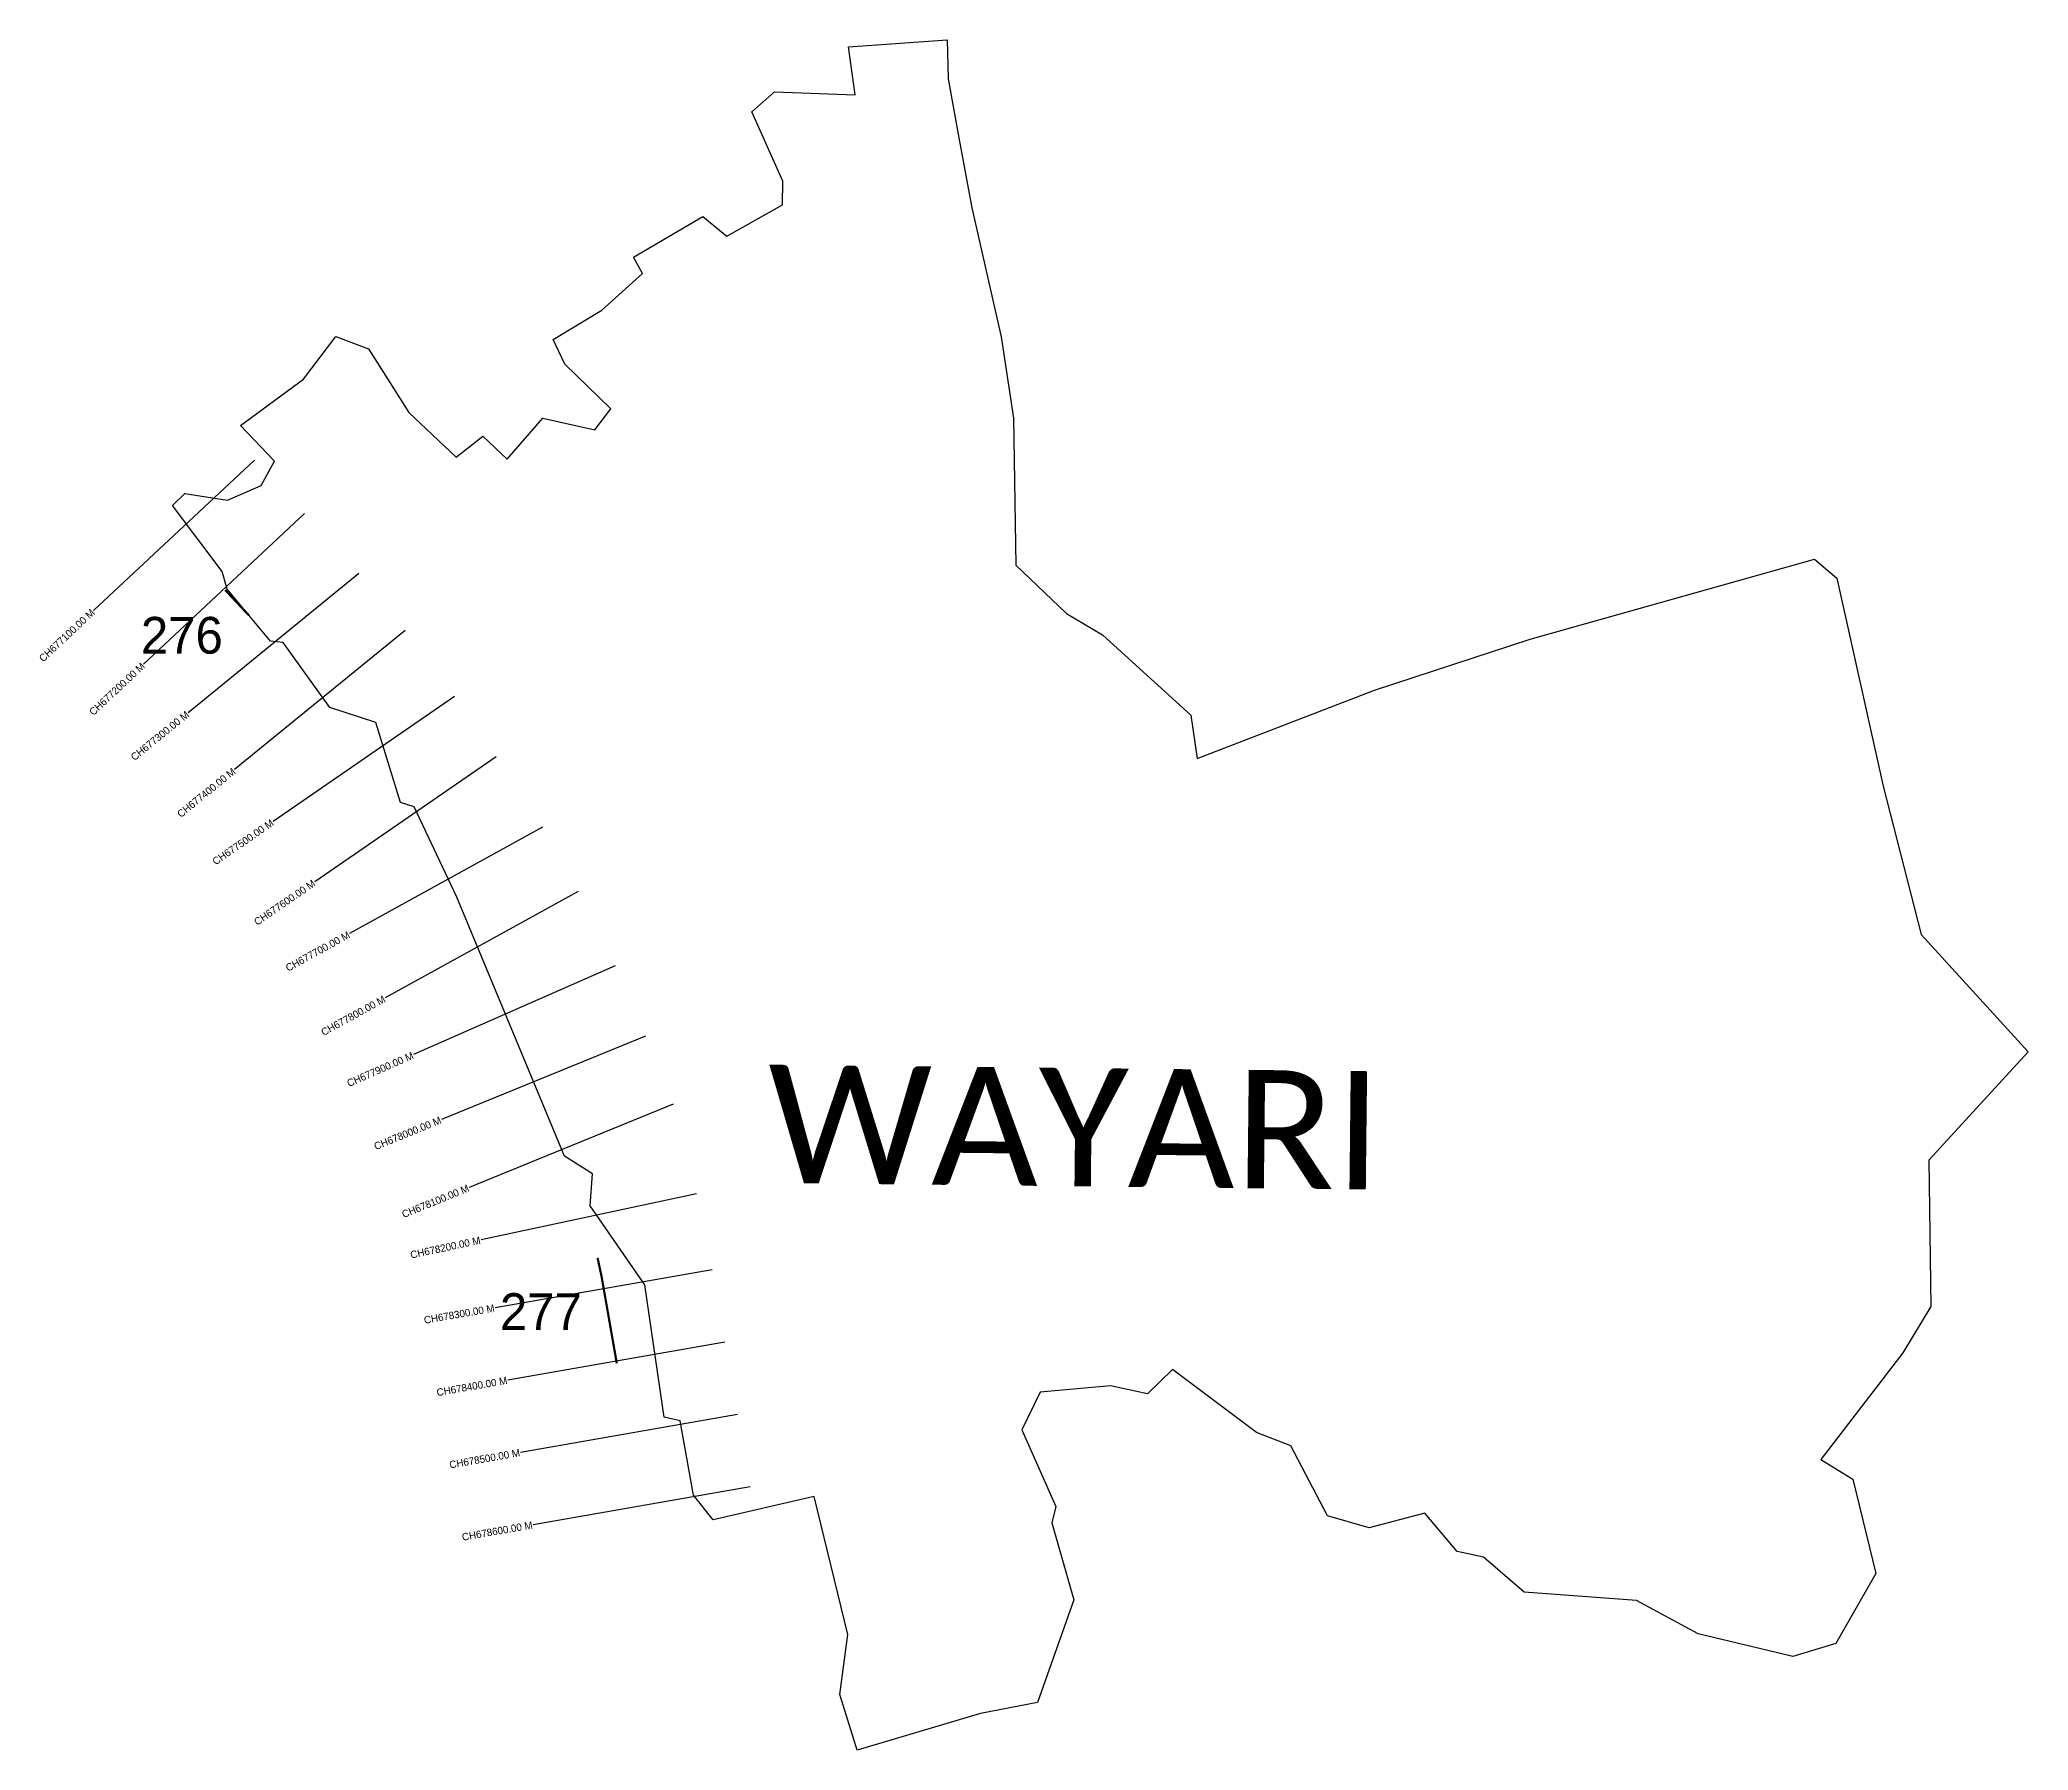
# Model space of a CAD drawing. Header units: metres. Extents: x 337033 to 339741, y 1772614 to 1774944.
import ezdxf
from ezdxf.enums import TextEntityAlignment as Align

# ---------------------------------------------------------------- set-up
doc = ezdxf.new("R2010")
doc.units = ezdxf.units.M
for name, color, linetype in [('ARTIFICIALLY PROTECTED', 4, 'Continuous'), ('CS', 134, 'Continuous'), ('CSMark', 6, 'Continuous'), ('VILLAGE NAME', 250, 'Continuous')]:
    doc.layers.add(name, color=color, linetype=linetype)

msp = doc.modelspace()

# ---------------------------------------------------------------- linework, layer by layer
at = {"color": 6}
msp.add_lwpolyline([(337213.9, 1774309.4), (337230.6, 1774325.7), (337288.5, 1774316.7), (337334.4, 1774336.4), (337352.4, 1774369.8), (337306.1, 1774418.3), (337391.9, 1774481.4), (337436.1, 1774539.5), (337480.4, 1774522.6), (337535.3, 1774435.9), (337600.1, 1774375.2), (337636.3, 1774404), (337669.2, 1774372.5), (337717.9, 1774428.3), (337788.8, 1774412.6), (337810.4, 1774440.8), (337747.9, 1774501.7), (337731.9, 1774535.3), (337798.3, 1774575.2), (337853.7, 1774625.5), (337841.4, 1774647.6), (337935.7, 1774702.9), (337968.5, 1774676), (338044.5, 1774718.9), (338044.6, 1774751.2), (338002.4, 1774845.3), (338033.5, 1774872.7), (338143.4, 1774868.5), (338134.3, 1774933.9), (338268.7, 1774943.7), (338270, 1774890.3), (338284.3, 1774810.2), (338302, 1774714.8), (338342, 1774539.1), (338358.7, 1774428.5), (338362, 1774228.3), (338430.8, 1774162.3), (338480.1, 1774133.3), (338600.3, 1774023.9), (338609.1, 1773964.9), (338850.6, 1774057.7), (339062.3, 1774127.2), (339449.6, 1774236.2), (339480, 1774210.6), (339542.8, 1773927.3), (339594.6, 1773725.1), (339740.5, 1773565.1), (339605, 1773417.7), (339608.1, 1773218.3), (339569.7, 1773155.3), (339458.2, 1773010.2), (339501.8, 1772983.2), (339533.1, 1772854.7), (339478.6, 1772759.2), (339420.2, 1772741.6), (339291.1, 1772772.7), (339207.1, 1772817.9), (339054.4, 1772829.2), (338998.9, 1772877.1), (338962.9, 1772884.6), (338918.9, 1772936.9), (338843.2, 1772917), (338786.5, 1772933.1), (338736.3, 1773028.7), (338689.7, 1773046.8), (338575.2, 1773132.7), (338541.5, 1773099.4), (338491.1, 1773110.2), (338395, 1773101.5), (338370.2, 1773050.6), (338416.5, 1772946.1), (338411.2, 1772923.8), (338441, 1772818.9), (338391.5, 1772678.9), (338314.1, 1772663.9), (338145.9, 1772614), (338122.5, 1772689.8), (338133.1, 1772771.8), (338087.4, 1772959.8), (337949.9, 1772927.9), (337923.2, 1772961.4), (337904.8, 1773062.7), (337883.1, 1773067.8), (337856.8, 1773247.8), (337782.4, 1773355.3), (337785.6, 1773399.3), (337747.5, 1773423.2), (337601.1, 1773776.1), (337542.6, 1773899.1), (337524.2, 1773904.7), (337490.5, 1774013.6), (337427.8, 1774034), (337364.4, 1774122.6), (337347.1, 1774124.5), (337288.3, 1774195.4), (337281.4, 1774219.3), (337213.9, 1774309.4)], dxfattribs=at)
at = {"layer": 'ARTIFICIALLY PROTECTED', "const_width": 3, "flags": 128}
for points in [[(337285.5, 1774194.2), (337317.9, 1774159.6)], [(337792.5, 1773284.7), (337798, 1773259), (337818.7, 1773140.9)]]:
    msp.add_lwpolyline(points, dxfattribs=at)
at = {"layer": 'CS'}
for p, q in [((337325.2, 1774371.3), (337106.1, 1774166.4)), ((337393.5, 1774298.3), (337174.4, 1774093.4)), ((337467.5, 1774216.7), (337235, 1774027.1)), ((337530.7, 1774139.2), (337298.3, 1773949.6)), ((337597.6, 1774049.4), (337350.6, 1773879.1)), ((337654.3, 1773967), (337407.4, 1773796.8)), ((337717.5, 1773871.2), (337454.9, 1773726.2)), ((337765.9, 1773783.7), (337503.3, 1773638.6)), ((337816.6, 1773682.3), (337542, 1773561.4)), ((337857.6, 1773586.7), (337579.9, 1773473.2)), ((337895.4, 1773494.1), (337617.7, 1773380.6)), ((337927.2, 1773371.9), (337633.8, 1773309.1)), ((337948.6, 1773268.5), (337653.1, 1773216.7)), ((337965.9, 1773170), (337670.4, 1773118.2)), ((337983.1, 1773071.5), (337687.6, 1773019.7)), ((338000.4, 1772973), (337704.9, 1772921.2))]:
    msp.add_line(p, q, dxfattribs=at)

# ---------------------------------------------------------------- texts
at = {"char_height": 50, "attachment_point": 1}
for s, insert in [('276', (337170.7, 1774157.6)), ('277', (337659.6, 1773236.5))]:
    msp.add_mtext_dynamic_manual_height_columns(s, width=84.374, gutter_width=1, heights=[74.2], dxfattribs=dict(at, insert=insert))
at = {"layer": 'CSMark'}
for s, rotation, p in [('CH677100.00 M', 43.0954, (337105.4, 1774165.7)), ('CH677200.00 M', 43.0954, (337173.7, 1774092.7)), ('CH677300.00 M', 39.2047, (337234.3, 1774026.5)), ('CH677400.00 M', 39.2047, (337297.5, 1773949)), ('CH677500.00 M', 34.585, (337349.8, 1773878.5)), ('CH677600.00 M', 34.585, (337406.5, 1773796.2)), ('CH677700.00 M', 28.9192, (337454.1, 1773725.7)), ('CH677800.00 M', 28.9192, (337502.4, 1773638.1)), ('CH677900.00 M', 23.7738, (337541.1, 1773561)), ('CH678000.00 M', 22.2363, (337578.9, 1773472.8)), ('CH678100.00 M', 22.2363, (337616.8, 1773380.2)), ('CH678200.00 M', 12.0838, (337632.9, 1773308.9)), ('CH678300.00 M', 9.9493, (337652.1, 1773216.5)), ('CH678400.00 M', 9.9493, (337669.4, 1773118)), ('CH678500.00 M', 9.9493, (337686.7, 1773019.5)), ('CH678600.00 M', 9.9493, (337703.9, 1772921))]:
    msp.add_text(s, height=10, rotation=rotation, dxfattribs=at).set_placement(p, align=Align.MIDDLE_RIGHT)
at = {"layer": 'VILLAGE NAME', "insert": (338024.9, 1773547.8), "char_height": 161.109, "attachment_point": 1, "rotation": 359.3742}
msp.add_mtext_dynamic_manual_height_columns('{\\fCalibri|b0|i0|c0|p34;WAYARI}', width=1589.786, gutter_width=805.5, heights=[0], dxfattribs=at)

doc.saveas('drawing.dxf')
